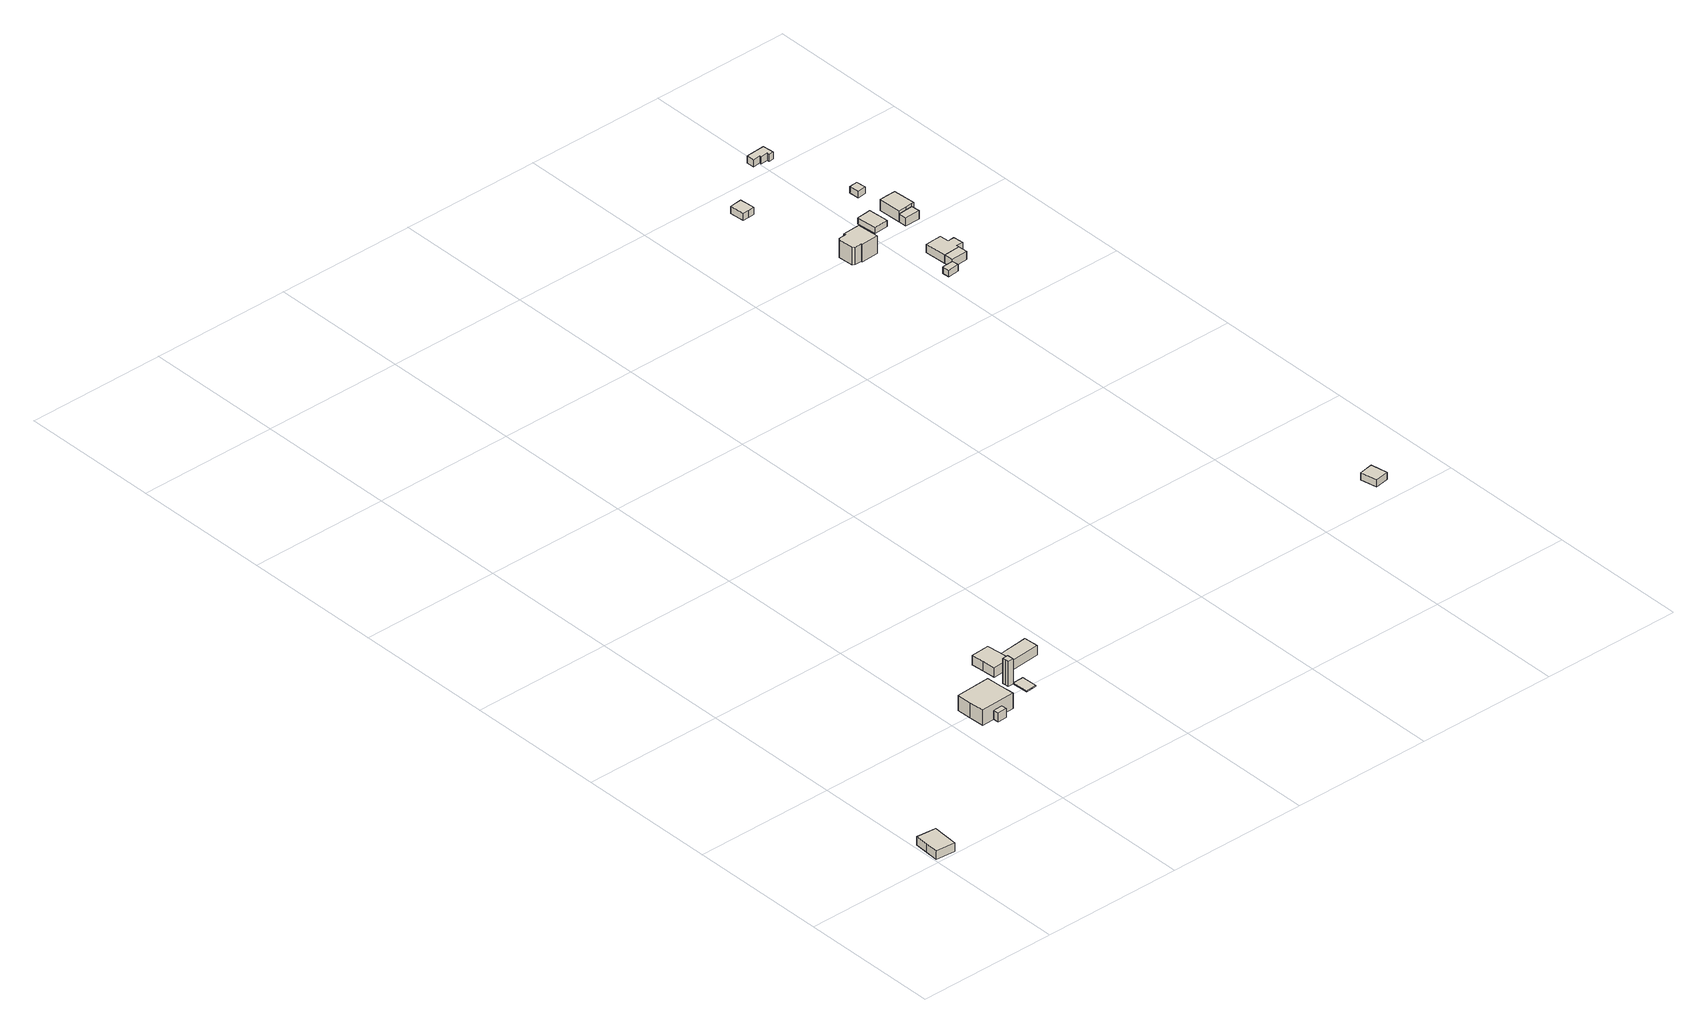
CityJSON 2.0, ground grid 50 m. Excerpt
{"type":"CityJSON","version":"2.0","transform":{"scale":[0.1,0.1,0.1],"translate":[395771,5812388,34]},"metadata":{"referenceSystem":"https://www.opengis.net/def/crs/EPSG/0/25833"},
"CityObjects":{
"building1":{"type":"Building","attributes":{"Gemeindeschluessel":"11000009","BezugspunktDach":"2200","function":"31001_1010","measuredHeight":3.53,"storeysAboveGround":1},"address":[{"country":"Germany","locality":"Berlin","thoroughfareNumber":"52","thoroughfareName":"Späthstraße"}],"geometry":[{"type":"Solid","lod":"1","boundaries":[[[[0,1,2,3,4]],[[5,6,7,8,9]],[[5,9,4,3]],[[6,5,3,2]],[[7,6,2,1]],[[8,7,1,0]],[[9,8,0,4]]]]}]},
"building2":{"type":"Building","attributes":{"Gemeindeschluessel":"11000009","BezugspunktDach":"2200","function":"51009_1610","measuredHeight":3.31,"storeysAboveGround":0},"address":[{"country":"Germany","locality":"Berlin"}],"geometry":[{"type":"Solid","lod":"1","boundaries":[[[[10,11,12,13]],[[14,15,16,17]],[[14,17,13,12]],[[15,14,12,11]],[[16,15,11,10]],[[17,16,10,13]]]]}]},
"building3":{"type":"Building","attributes":{"Gemeindeschluessel":"11000009","BezugspunktDach":"2200","function":"31001_1010","measuredHeight":6.3,"storeysAboveGround":1},"address":[{"country":"Germany","locality":"Berlin","thoroughfareNumber":"120","thoroughfareName":"Späthstraße"}],"geometry":[{"type":"Solid","lod":"1","boundaries":[[[[18,19,20,21,22,23]],[[24,25,26,27,28,29]],[[24,29,23,22]],[[25,24,22,21]],[[26,25,21,20]],[[27,26,20,19]],[[28,27,19,18]],[[29,28,18,23]]]]}]},
"building4":{"type":"Building","attributes":{"Gemeindeschluessel":"11000009","BezugspunktDach":"2200","function":"31001_2000","measuredHeight":9.02,"storeysAboveGround":1},"address":[{"country":"Germany","locality":"Berlin","thoroughfareNumber":"119 (1)","thoroughfareName":"Späthstraße"}],"geometry":[{"type":"Solid","lod":"1","boundaries":[[[[30,31,32,33,34]],[[35,36,37,38,39]],[[35,39,34,33]],[[36,35,33,32]],[[37,36,32,31]],[[38,37,31,30]],[[39,38,30,34]]]]}]},
"building5":{"type":"Building","attributes":{"Gemeindeschluessel":"11000009","BezugspunktDach":"2200","function":"31001_1010","measuredHeight":0.277,"storeysAboveGround":1},"address":[{"country":"Germany","locality":"Berlin","thoroughfareNumber":"119","thoroughfareName":"Späthstraße"}],"geometry":[{"type":"Solid","lod":"1","boundaries":[[[[40,41,42,43,44]],[[45,46,47,48,36]],[[45,36,44,43]],[[46,45,43,42]],[[47,46,42,41]],[[48,47,41,40]],[[36,48,40,44]]]]}]},
"building6":{"type":"Building","attributes":{"Gemeindeschluessel":"11000009","BezugspunktDach":"2200","function":"31001_2000","measuredHeight":4.01,"storeysAboveGround":1},"address":[{"country":"Germany","locality":"Berlin","thoroughfareNumber":"119 (2)","thoroughfareName":"Späthstraße"}],"geometry":[{"type":"Solid","lod":"1","boundaries":[[[[49,50,51,52,53,54]],[[55,56,57,58,59,60]],[[55,60,54,53]],[[56,55,53,52]],[[57,56,52,51]],[[58,57,51,50]],[[59,58,50,49]],[[60,59,49,54]]]]}]},
"building7":{"type":"Building","attributes":{"Gemeindeschluessel":"11000009","BezugspunktDach":"2200","function":"31001_2000","measuredHeight":3.39,"storeysAboveGround":1},"address":[{"country":"Germany","locality":"Berlin","thoroughfareNumber":"119 (3)","thoroughfareName":"Späthstraße"}],"geometry":[{"type":"Solid","lod":"1","boundaries":[[[[61,62,63,64,65]],[[66,67,68,69,70]],[[66,70,65,64]],[[67,66,64,63]],[[68,67,63,62]],[[69,68,62,61]],[[70,69,61,65]]]]}]},
"building8":{"type":"Building","attributes":{"Gemeindeschluessel":"11000009","BezugspunktDach":"2200","function":"31001_2463","measuredHeight":2.48,"storeysAboveGround":1},"address":[{"country":"Germany","locality":"Berlin","thoroughfareNumber":"111 (2)","thoroughfareName":"Späthstraße"}],"geometry":[{"type":"Solid","lod":"1","boundaries":[[[[71,72,73,74]],[[75,76,77,78]],[[75,78,74,73]],[[76,75,73,72]],[[77,76,72,71]],[[78,77,71,74]]]]}]},
"building9":{"type":"Building","attributes":{"Gemeindeschluessel":"11000009","BezugspunktDach":"2200","function":"31001_1312","measuredHeight":3,"storeysAboveGround":1},"address":[{"country":"Germany","locality":"Berlin","thoroughfareNumber":"117 (2)","thoroughfareName":"Späthstraße"}],"geometry":[{"type":"Solid","lod":"1","boundaries":[[[[79,80,81,82,83]],[[84,85,86,87,88]],[[84,88,83,82]],[[85,84,82,81]],[[86,85,81,80]],[[87,86,80,79]],[[88,87,79,83]]]]}]},
"building10":{"type":"Building","attributes":{"Gemeindeschluessel":"11000009","BezugspunktDach":"2200","function":"31001_1010","measuredHeight":6.39,"storeysAboveGround":2},"address":[{"country":"Germany","locality":"Berlin","thoroughfareNumber":"112","thoroughfareName":"Späthstraße"}],"geometry":[{"type":"Solid","lod":"1","boundaries":[[[[89,90,91,92,93,94,95,96,97,98]],[[99,100,101,102,103,104,105,106,107,108]],[[99,108,98,97]],[[100,99,97,96]],[[101,100,96,95]],[[102,101,95,94]],[[103,102,94,93]],[[104,103,93,92]],[[105,104,92,91]],[[106,105,91,90]],[[107,106,90,89]],[[108,107,89,98]]]]}]},
"building11":{"type":"Building","attributes":{"Gemeindeschluessel":"11000009","BezugspunktDach":"2200","function":"31001_2000","measuredHeight":2.32,"storeysAboveGround":1},"address":[{"country":"Germany","locality":"Berlin","thoroughfareNumber":"113 (2)","thoroughfareName":"Späthstraße"}],"geometry":[{"type":"Solid","lod":"1","boundaries":[[[[109,110,111,112]],[[113,114,115,116]],[[113,116,112,111]],[[114,113,111,110]],[[115,114,110,109]],[[116,115,109,112]]]]}]},
"building12":{"type":"Building","attributes":{"Gemeindeschluessel":"11000009","BezugspunktDach":"2200","function":"31001_2000","measuredHeight":3.52,"storeysAboveGround":1},"address":[{"country":"Germany","locality":"Berlin","thoroughfareNumber":"113 (1)","thoroughfareName":"Späthstraße"}],"geometry":[{"type":"Solid","lod":"1","boundaries":[[[[117,118,119,120]],[[121,122,113,123]],[[121,123,120,119]],[[122,121,119,118]],[[113,122,118,117]],[[123,113,117,120]]]]}]},
"building13":{"type":"Building","attributes":{"Gemeindeschluessel":"11000009","BezugspunktDach":"2200","function":"31001_1010","measuredHeight":5.53,"storeysAboveGround":1},"address":[{"country":"Germany","locality":"Berlin","thoroughfareNumber":"113","thoroughfareName":"Späthstraße"}],"geometry":[{"type":"Solid","lod":"1","boundaries":[[[[120,124,119,125,126,127,128,129,130,131]],[[132,133,134,135,136,137,121,138,123,139]],[[132,139,131,130]],[[133,132,130,129]],[[134,133,129,128]],[[135,134,128,127]],[[136,135,127,126]],[[137,136,126,125]],[[121,137,125,119]],[[138,121,119,124]],[[123,138,124,120]],[[139,123,120,131]]]]}]},
"building14":{"type":"Building","attributes":{"Gemeindeschluessel":"11000009","BezugspunktDach":"2200","function":"31001_1010","measuredHeight":2.89,"storeysAboveGround":1},"address":[{"country":"Germany","locality":"Berlin","thoroughfareNumber":"114 (2)","thoroughfareName":"Späthstraße"}],"geometry":[{"type":"Solid","lod":"1","boundaries":[[[[140,141,142,143]],[[144,145,146,147]],[[144,147,143,142]],[[145,144,142,141]],[[146,145,141,140]],[[147,146,140,143]]]]}]},
"building15":{"type":"Building","attributes":{"Gemeindeschluessel":"11000009","BezugspunktDach":"2200","function":"31001_2000","measuredHeight":3.97,"storeysAboveGround":1},"address":[{"country":"Germany","locality":"Berlin","thoroughfareNumber":"114 (1)","thoroughfareName":"Späthstraße"}],"geometry":[{"type":"Solid","lod":"1","boundaries":[[[[148,149,150,151]],[[152,153,154,155]],[[152,155,151,150]],[[153,152,150,149]],[[154,153,149,148]],[[155,154,148,151]]]]}]},
"building16":{"type":"Building","attributes":{"Gemeindeschluessel":"11000009","BezugspunktDach":"2200","function":"31001_1010","measuredHeight":5.57,"storeysAboveGround":1},"address":[{"country":"Germany","locality":"Berlin","thoroughfareNumber":"114","thoroughfareName":"Späthstraße"}],"geometry":[{"type":"Solid","lod":"1","boundaries":[[[[156,157,158,159,160,161,162]],[[163,164,165,152,166,155,167]],[[163,167,162,161]],[[164,163,161,160]],[[165,164,160,159]],[[152,165,159,158]],[[166,152,158,157]],[[155,166,157,156]],[[167,155,156,162]]]]}]},
"building17":{"type":"Building","attributes":{"Gemeindeschluessel":"11000009","BezugspunktDach":"2200","function":"31001_1312","measuredHeight":2.66,"storeysAboveGround":1},"address":[{"country":"Germany","locality":"Berlin","thoroughfareNumber":"117 (4)","thoroughfareName":"Späthstraße"}],"geometry":[{"type":"Solid","lod":"1","boundaries":[[[[168,169,170,171,172,173,174,175]],[[176,177,178,179,180,181,182,183]],[[176,183,175,174]],[[177,176,174,173]],[[178,177,173,172]],[[179,178,172,171]],[[180,179,171,170]],[[181,180,170,169]],[[182,181,169,168]],[[183,182,168,175]]]]}]},
"building18":{"type":"Building","attributes":{"Gemeindeschluessel":"11000009","BezugspunktDach":"2200","function":"31001_1312","measuredHeight":2.76,"storeysAboveGround":1},"address":[{"country":"Germany","locality":"Berlin","thoroughfareNumber":"117 (1)","thoroughfareName":"Späthstraße"}],"geometry":[{"type":"Solid","lod":"1","boundaries":[[[[184,185,186,187]],[[188,189,190,191]],[[188,191,187,186]],[[189,188,186,185]],[[190,189,185,184]],[[191,190,184,187]]]]}]}
},
"vertices":[
[72,5,36],[79,99,36],[9,105,36],[6,58,36],[2,11,36],[6,58,5],[9,105,5],[79,99,5],[72,5,5],[2,11,5],
[615,419,36],[649,421,36],[648,440,36],[615,439,36],[648,440,3],[649,421,3],[615,419,3],[615,439,3],
[567,490,59],[569,437,59],[695,442,59],[692,496,59],[689,549,59],[565,543,59],[689,549,3],[692,496,3],[695,442,3],[569,437,3],[567,490,3],[565,543,3],
[761,549,92],[762,538,92],[782,539,92],[781,563,92],[760,562,92],[781,563,1],[782,539,1],[762,538,1],[761,549,1],[760,562,1],
[785,481,4],[806,483,4],[824,484,4],[822,540,4],[782,539,4],[822,540,1],[824,484,1],[806,483,1],[785,481,1],
[758,646,37],[761,600,37],[828,604,37],[825,650,37],[821,696,37],[755,692,37],[821,696,2],[825,650,2],[828,604,2],[761,600,2],[758,646,2],[755,692,2],
[828,604,35],[829,593,35],[935,602,35],[932,654,35],[825,644,35],[932,654,1],[935,602,1],[829,593,1],[828,604,1],[825,644,1],
[2268,572,27],[2318,581,27],[2307,641,27],[2257,632,27],[2307,641,2],[2318,581,2],[2268,572,2],[2257,632,2],
[1770,2857,29],[1793,2859,29],[1815,2860,29],[1810,2914,29],[1766,2910,29],[1810,2914,3],[1815,2860,3],[1793,2859,3],[1770,2857,3],[1766,2910,3],
[1861,2470,66],[1869,2466,66],[1894,2467,66],[1894,2462,66],[1957,2466,66],[1952,2543,66],[1890,2540,66],[1891,2533,66],[1864,2532,66],[1858,2526,66],[1864,2532,2],[1891,2533,2],[1890,2540,2],[1952,2543,2],[1957,2466,2],[1894,2462,2],[1894,2467,2],[1869,2466,2],[1861,2470,2],[1858,2526,2],
[2036,2233,26],[2076,2236,26],[2075,2260,26],[2035,2258,26],[2075,2260,2],[2076,2236,2],[2036,2233,2],[2035,2258,2],
[2075,2260,32],[2135,2264,32],[2134,2297,32],[2073,2293,32],[2134,2297,2],[2135,2264,2],[2073,2293,2],
[2103,2295,32],[2133,2305,32],[2157,2306,32],[2154,2342,32],[2131,2341,32],[2128,2374,32],[2098,2373,32],[2069,2371,32],[2098,2373,2],[2128,2374,2],[2131,2341,2],[2154,2342,2],[2157,2306,2],[2133,2305,2],[2103,2295,2],[2069,2371,2],
[2020,2545,26],[2070,2548,26],[2065,2620,26],[2014,2616,26],[2065,2620,3],[2070,2548,3],[2020,2545,3],[2014,2616,3],
[2114,2513,33],[2168,2514,33],[2166,2544,33],[2113,2541,33],[2166,2544,3],[2168,2514,3],[2114,2513,3],[2113,2541,3],
[2113,2541,44],[2143,2543,44],[2166,2544,44],[2174,2544,44],[2169,2625,44],[2139,2624,44],[2110,2623,44],[2139,2624,3],[2169,2625,3],[2174,2544,3],[2143,2543,3],[2110,2623,3],
[1975,3041,31],[2003,3044,31],[2003,3038,31],[2029,3040,31],[2030,3031,31],[2046,3032,31],[2043,3073,31],[1974,3069,31],[2043,3073,5],[2046,3032,5],[2030,3031,5],[2029,3040,5],[2003,3038,5],[2003,3044,5],[1975,3041,5],[1974,3069,5],
[2105,2717,25],[2137,2720,25],[2134,2756,25],[2104,2753,25],[2134,2756,2],[2137,2720,2],[2105,2717,2],[2104,2753,2]
]}
